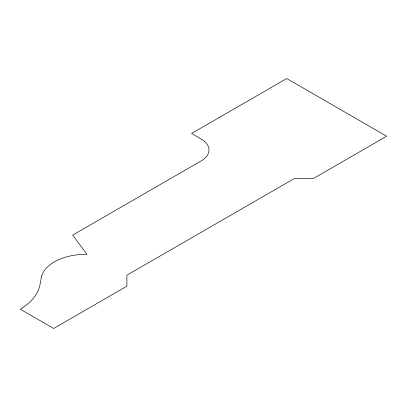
<?xml version="1.0" encoding="UTF-8"?>
<svg xmlns="http://www.w3.org/2000/svg" width="407" height="407" viewBox="0 0 407 407"><rect width="100%" height="100%" fill="white"/><g stroke="black" fill="none" stroke-linecap="round" stroke-linejoin="round"><path stroke-width="0.61" d="M41.494 276.648L39.667 286.375A74.461 42.989 0 0 1 20.35 309.239L53.648 328.464L126.898 286.177L126.898 275.188L294.373 178.5L313.4 178.5L386.65 136.213L286.752 78.536L191.605 133.465L201.119 138.955A26.913 15.537 0 0 1 201.119 160.928L72.68 235.083L86.95 254.309A45.101 26.038 0 0 0 41.494 276.648"/></g></svg>
